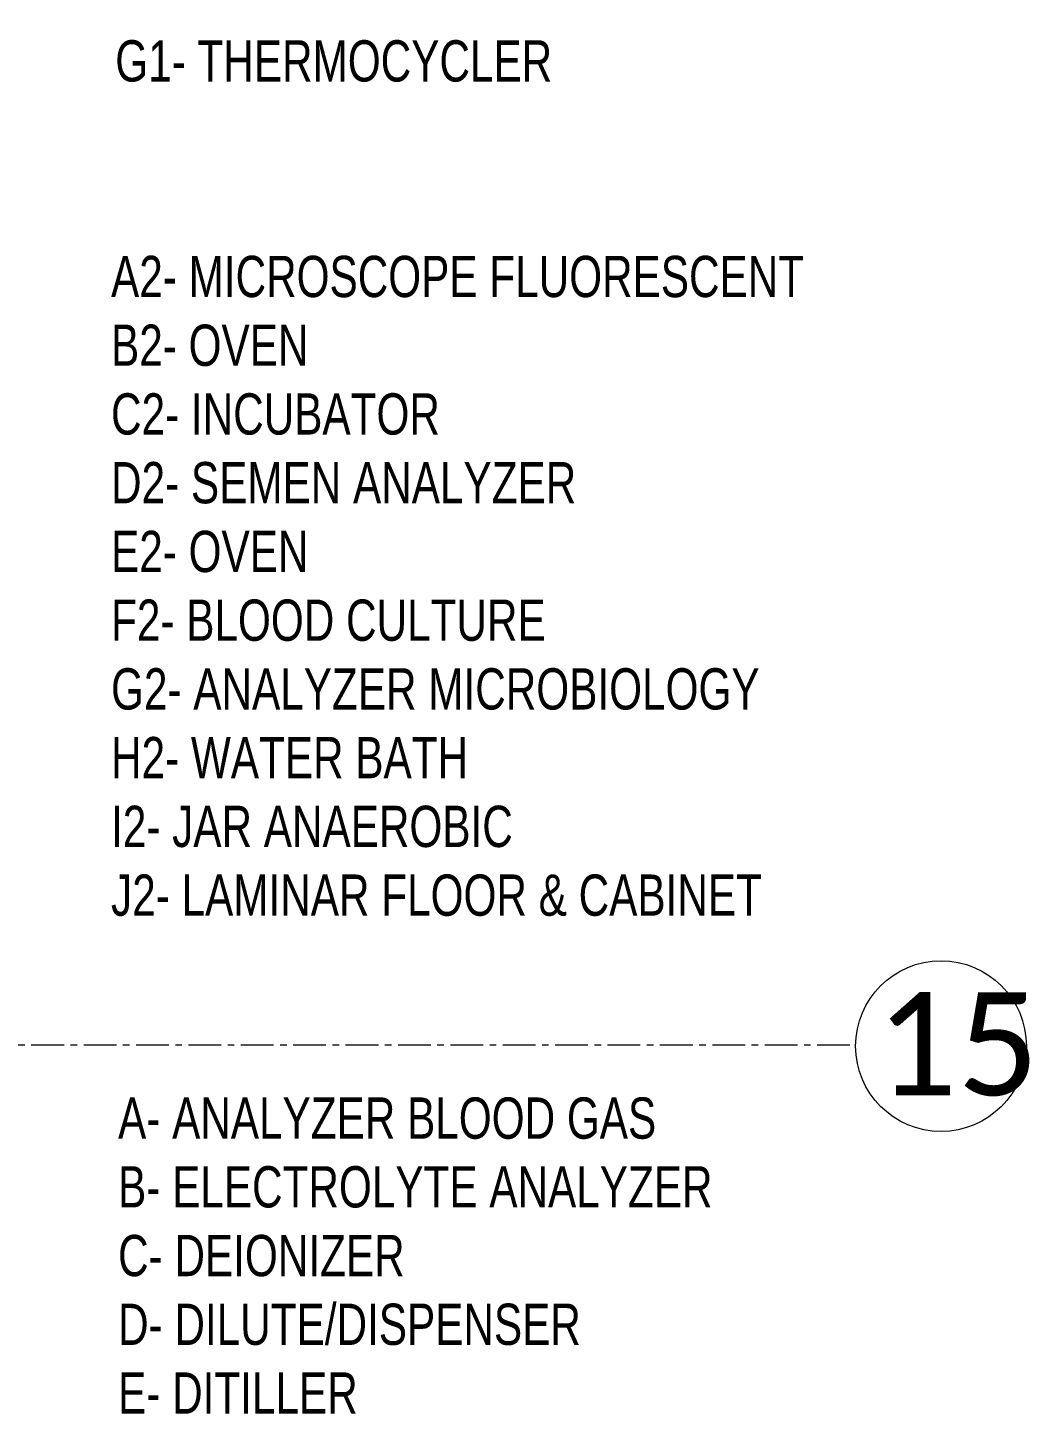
# Model space of a CAD drawing. Header units: millimetres. Extents: x 26027 to 581921, y 7230 to 233891.
# Drawn here: x 577044 to 581900, y 126169 to 132880 of the extents above; entities that cross this region are included whole.
import ezdxf

# ---------------------------------------------------------------- set-up
doc = ezdxf.new("R2010")
doc.units = ezdxf.units.MM
doc.header["$LTSCALE"] = 5
doc.linetypes.add('CENTER', pattern=[50.8, 31.75, -6.35, 6.35, -6.35])
doc.layers.add('axes', color=9, linetype='Continuous')
for name, color, linetype, lineweight in [('AxisBalloons_2', 7, 'Continuous', 0), ('Medical Equipment and Furniture', 163, 'Continuous', 0), ('Text', 9, 'Continuous', 5)]:
    doc.layers.add(name, color=color, linetype=linetype, lineweight=lineweight)
doc.styles.get("Standard").update_dxf_attribs({"font": 'calibri.ttf'})
doc.styles.add('X3G_ENTITY_2587EA', font='swisscl.ttf', dxfattribs={"height": 200})

msp = doc.modelspace()

# ---------------------------------------------------------------- linework, layer by layer
at = {"layer": 'axes', "linetype": 'CENTER', "lineweight": 0}
msp.add_line((581030.5, 127945.3, 2.4), (449113.3, 127945.3, 2.4), dxfattribs=at)
at = {"layer": 'AxisBalloons_2', "color": 1}
msp.add_circle((581472.3, 127940.3, 0), 413.9, dxfattribs=at)

# ---------------------------------------------------------------- texts
at = {"layer": 'Medical Equipment and Furniture', "char_height": 200, "width": 3575.279, "attachment_point": 2, "style": 'X3G_ENTITY_2587EA'}
for s, insert in [('\\pxql;A1- CLASS 2 BIO-SAFETY CABINET\\PB1- COLD PCR CENTRIFUGE\\PC1- PCR CENTRIFUGE\\PD1- AUTOMATIC EXTRACTOR\\PE1- PCR CABINET\\PF1- REAL TIME PCR\\PG1- THERMOCYCLER', (579256.4, 134819.5, 0)), ('\\pxql;A2- MICROSCOPE FLUORESCENT\\PB2- OVEN\\PC2- INCUBATOR\\PD2- SEMEN ANALYZER\\PE2- OVEN\\PF2- BLOOD CULTURE\\PG2- ANALYZER MICROBIOLOGY\\PH2- WATER BATH\\PI2- JAR ANAEROBIC\\PJ2- LAMINAR FLOOR & CABINET', (579236.1, 131773.5)), ('\\pxql;A- ANALYZER BLOOD GAS\\PB- ELECTROLYTE ANALYZER\\PC- DEIONIZER\\PD- DILUTE/DISPENSER\\PE- DITILLER\\PF- SPECTROPHOTOMETER\\PG- ELISA READER & WASHER\\PH- URINE ANALYZER AUTOMATED\\PI- APPARATUS DISTILLER (20L/HR)\\PJ- ELECTROPHORESIS\\PK- MICROSCOPE BINOCULAR & TRINOCULAR\\PL- COAGULMETER\\PM- THAWER PLASMA\\PN- AGGLUTINATION\\PO- WATER BATH\\PP- WATER BATH\\PQ- PLATELET AGITATOR\\PR- ROLLER\\PS- HAEMATOLOGY 5 PART\\PT- HAEMATOLOGY 3 PART\\PU- ESR\\PV- ANALYZER TYPING', (579270.2, 127691.4, -4.7))]:
    msp.add_mtext(s, dxfattribs=dict(at, insert=insert))
at = {"layer": 'Text', "insert": (581156.4, 128201.8, 0), "char_height": 500, "attachment_point": 1}
msp.add_mtext_dynamic_manual_height_columns('15', width=1.122, gutter_width=1, heights=[0], dxfattribs=at)

doc.saveas('drawing.dxf')
